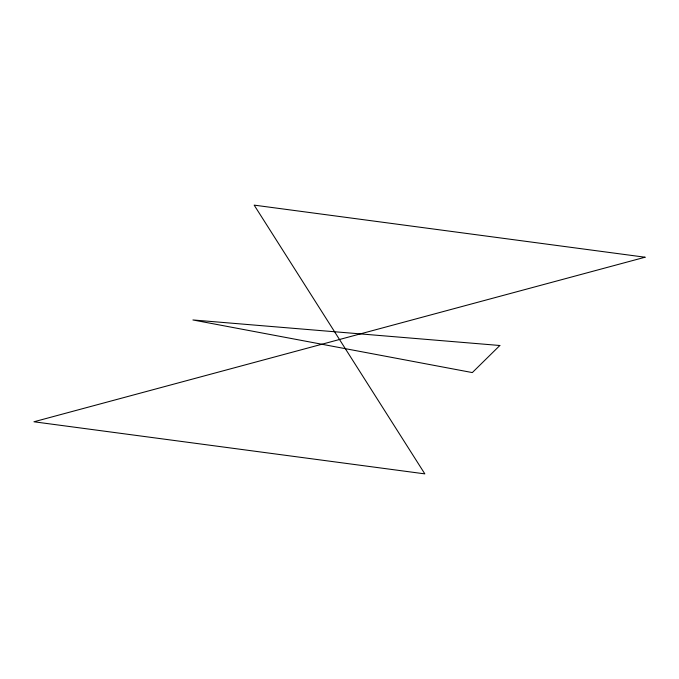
<?xml version="1.0" encoding="UTF-8"?>
<svg xmlns="http://www.w3.org/2000/svg" width="679" height="679" viewBox="0 0 679 679"><rect width="100%" height="100%" fill="white"/><g stroke="black" fill="none" stroke-linecap="round" stroke-linejoin="round"><path stroke-width="1.02" d="M499.846 345.501L472.321 372.576L192.912 319.962L499.846 345.501M645.05 257.222L33.95 421.778L424.842 473.874L254.158 205.126L645.05 257.222"/></g></svg>
